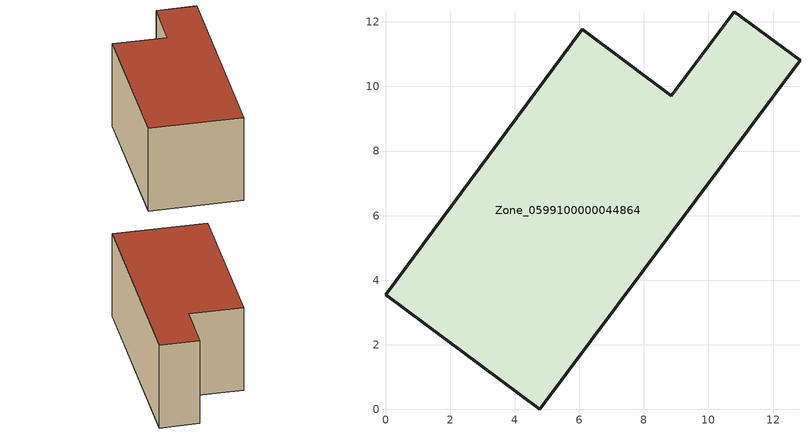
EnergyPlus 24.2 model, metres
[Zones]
Zone_0599100000044864
 floor ground (C_G): 4.77,0 0,3.55 6.1,11.77 8.86,9.71 10.8,12.32 12.84,10.81 z1.18
 wall outside (C_F): 0,3.55 4.77,0 12.84,10.81 10.8,12.32 8.86,9.71 6.1,11.77 0,3.55 z1.18:7.03
 roof outside (C_R): 6.1,11.77 0,3.55 4.77,0 12.84,10.81 10.8,12.32 8.86,9.71 z7.03
[BUILDING]
Pand.0599100000044864: North Axis=0; Terrain=City; Loads Convergence Tolerance Value=0.04; Temperature Convergence Tolerance Value=0.4; Solar Distribution=FullExterior; Maximum Number of Warmup Days=25; Minimum Number of Warmup Days=1
[Site:Location]
Rotterdam.The.Hague.AP_ZH_NLD Design_Conditions: Latitude=51.96; Longitude=4.45; Time Zone=1; Elevation=-4.5
[SITE:GROUNDTEMPERATURE:BUILDINGSURFACE]
18, 18, 18, 18, 18, 18, 18, 18, 18, 18, 18, 18
[MATERIAL] Thermal Absorptance=0.9; Solar Absorptance=0.7; Visible Absorptance=0.7
Name | Roughness | Thickness | Conductivity | Density | Specific Heat
G.TI.1965-1974 | MediumSmooth | 0.15 | 0.882353 | 540 | 1210
F.TI.1965-1974 | Rough | 0.3 | 0.697674 | 1920 | 840
R.TI.1965-1974 | MediumRough | 0.2 | 0.232558 | 1500 | 1000
[CONSTRUCTION]
C_G: G.TI.1965-1974
C_F: F.TI.1965-1974
C_R: R.TI.1965-1974
[ZONE]
Zone_0599100000044864: Type=1; Multiplier=1; Ceiling Height=Autocalculate; Volume=Autocalculate; Floor Area=autocalculate; Part of Total Floor Area=Yes
[ZONEINFILTRATION:DESIGNFLOWRATE]
Infil_Zone_0599100000044864: Zone or ZoneList or Space or SpaceList=Zone_0599100000044864; Schedule=AlwaysOn; Design Flow Rate Calculation Method=Flow/Area; Flow Rate per Floor Area=0.003; Constant Term Coefficient=1; Temperature Term Coefficient=0; Velocity Term Coefficient=0; Velocity Squared Term Coefficient=0
[HVACTEMPLATE:ZONE:IDEALLOADSAIRSYSTEM]
Zone_0599100000044864: Maximum Heating Supply Air Temperature=50; Minimum Cooling Supply Air Temperature=13; Maximum Heating Supply Air Humidity Ratio=0.0156; Minimum Cooling Supply Air Humidity Ratio=0.0077; Heating Limit=NoLimit; Cooling Limit=NoLimit; Dehumidification Control Type=ConstantSensibleHeatRatio; Cooling Sensible Heat Ratio=0.7; Dehumidification Setpoint=60; Humidification Control Type=None; Humidification Setpoint=30; Outdoor Air Method=None; Outdoor Air Flow Rate per Person=0.00944; Outdoor Air Flow Rate per Zone Floor Area=0; Outdoor Air Flow Rate per Zone=0; Demand Controlled Ventilation Type=None; Outdoor Air Economizer Type=NoEconomizer; Heat Recovery Type=None; Sensible Heat Recovery Effectiveness=0.7; Latent Heat Recovery Effectiveness=0.65
[ZONECONTROL:THERMOSTAT]
ThermostatControl_Zone_0599100000044864: Zone or ZoneList=Zone_0599100000044864; Control Type Schedule=DualSetpointControlType; Control 1=Thermostat_Zone_0599100000044864; Temperature Difference Between Cutout And Setpoint=0
[THERMOSTATSETPOINT:DUALSETPOINT]
Thermostat_Zone_0599100000044864: Heating Setpoint Temperature Schedule=HeatingSetpoint_Zone_0599100000044864; Cooling Setpoint Temperature Schedule=CoolingSetpoint_Zone_0599100000044864
[SCHEDULE:COMPACT]
HeatingSetpoint_Zone_0599100000044864: Through: 12/31, For: AllDays, Until: 24:00, 21
CoolingSetpoint_Zone_0599100000044864: Through: 12/31, For: AllDays, Until: 24:00, 24
DualSetpointControlType: Through: 12/31, For: AllDays, Until: 24:00, 4
AlwaysOn: Through: 12/31, For: AllDays, Until: 24:00, 1
